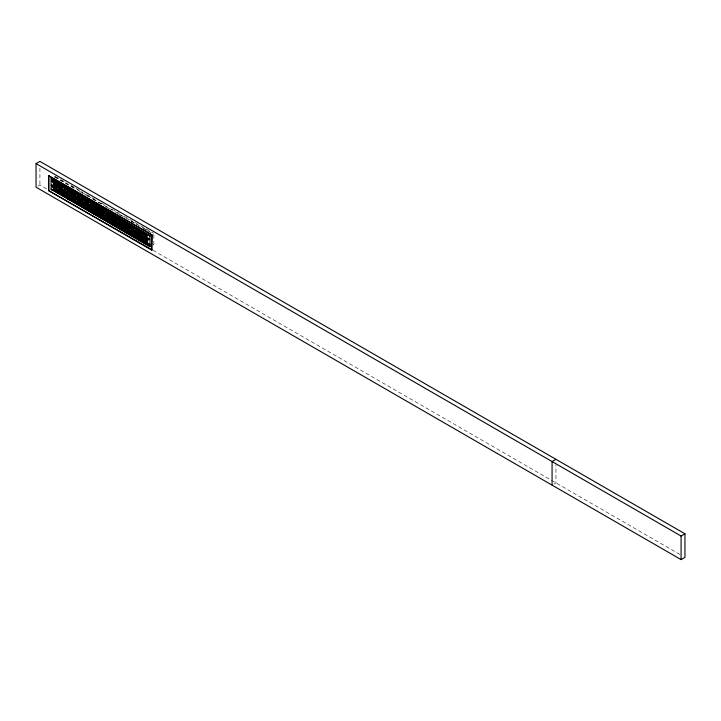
<?xml version="1.0" encoding="UTF-8"?>
<svg xmlns="http://www.w3.org/2000/svg" width="721" height="721" viewBox="0 0 721 721"><rect width="100%" height="100%" fill="white"/><g stroke="black" fill="none" stroke-linecap="round" stroke-linejoin="round"><path stroke-width="0.54" stroke-dasharray="3.6 2.7" d="M37.988 186.09L39.916 184.973L46.748 188.92M554.007 484.016L555.945 482.899L555.945 464.928M55.616 176.654L67.215 183.35M71.082 185.585L74.948 187.821M75.912 188.37L82.681 192.282M86.547 194.508L95.244 199.537M101.039 202.88L104.906 205.115M111.674 209.018L119.407 213.488M124.237 216.273L153.231 233.009M54.544 176.528L75.876 188.848M76.841 189.407L153.447 234.127M54.544 177.033L75.876 189.344M79.752 191.588L88.476 196.626M92.36 198.861L101.084 203.899M105.933 206.702L111.746 210.054M118.541 213.975L124.354 217.336M131.141 221.257L136.963 224.61M143.749 228.53L149.562 231.892M153.077 250.304L681.075 555.134M153.447 244.311L153.447 244.807M39.916 168.128L39.916 184.973M153.231 244.185A0.91 0.523 60 0 0 153.879 243.815L153.879 234.127A0.91 0.523 60 0 0 153.636 233.406M54.976 176.924A0.91 0.523 60 0 1 55.111 176.645"/><path stroke-width="1.08" d="M58.545 183.819C55.193 184.567 63.385 189.857 62.988 187.253C47.298 178.33 75.173 194.048 58.194 184.107M79.607 198.915C85.258 207.702 88.097 198.717 79.238 199.032C79.013 201.015 82.816 202.736 84.438 202.718C85.249 200.384 77.814 199.42 80.049 198.717M110.232 217.372C102.517 215.273 105.239 209.991 110.746 216.895C110.151 218.418 109.943 217.192 110.232 216.129M110.232 222.338C102.517 220.238 105.239 214.957 110.746 221.861C110.133 223.438 109.943 222.05 110.232 221.095M135.602 231.279L131.249 228.602L136.107 231.08L136.44 232.279L130.807 228.881L131.222 229.981L135.791 232.586L136.026 231.026M135.602 236.245L131.249 233.568L136.107 236.046L136.44 237.245L130.807 233.847L131.222 234.947L135.791 237.551L136.026 235.992M53.796 184.062L54.282 185.072L59.086 187.55L58.743 186.424L54.282 183.837L53.372 184.27L53.814 185.297L58.689 187.739L58.347 186.703L53.805 184.017L54.246 183.819M53.805 188.983L54.282 190.038L59.086 192.516L58.743 191.389L54.282 188.803L53.372 189.235L53.814 190.263L58.689 192.705L58.347 191.669L53.859 189.046L54.246 188.785M63.024 187.622L62.538 187.848M114.531 217.372L114.098 217.625L114.567 216.156L114.828 217.445L109.763 215.11L109.304 213.993L114.098 216.381M129.05 229.99L129.149 231.279L128.852 229.963L133.565 232.604L133.989 233.469L133.493 233.775L134.34 233.478L133.962 232.324L129.05 229.99L129.582 229.783M77.453 195.193C83.185 204.07 85.718 195.13 77.39 195.211C75.669 195.95 81.131 199.483 81.888 199.023C84.438 197.869 75.678 195.463 77.976 195.031M77.976 199.996L77.507 201.456L82.284 203.962L81.96 202.808L77.507 200.222L77.976 199.996C78.814 199.338 85.051 203.637 81.852 203.962M140.424 232.351L139.982 231.324L135.539 228.638L140.37 231.053L140.856 232.063L140.054 232.577L135.521 229.981L135.142 228.827L140.334 232.27L139.937 232.541M36.05 163.622L39.916 161.387L684.95 533.792L684.95 557.378L681.084 559.613L36.05 187.208L36.05 163.622L681.084 536.027L684.95 533.792M48.523 175.663L152.158 235.001L151.725 250.142L48.523 190.56L48.523 175.663L152.158 235.001M51.75 180.376L52.173 180.133C60.438 181.755 56.058 187.911 52.173 181.377C65.575 188.334 48.622 179.385 52.173 180.133M51.75 185.342L56.121 187.884L56.544 188.974L51.705 186.559L51.236 185.468L52.173 185.099L56.553 187.631L56.932 188.785L52.101 186.288L51.642 185.342L52.173 185.099M53.039 187.83L54.967 186.712A0.91 0.523 60 0 0 55.616 187.83M48.523 190.56L152.158 249.899M58.194 189.073L58.626 188.821C66.188 190.335 63.583 196.355 58.158 190.29C55.607 187.118 64.809 191.02 62.493 192.795M60.348 187.83L65.115 190.083L65.539 191.272L60.267 187.793L60.699 188.767L65.196 191.353L60.267 189.019L59.834 187.956L60.78 187.577M62.538 186.613L62.961 186.36M58.194 190.308L58.473 189.947L75.876 200.023C78.129 198.762 70.063 194.093 70.685 197.293C71.658 198.509 76.084 202.123 75.831 199.51C74.587 197.951 70.352 195.148 71.1 197.761M64.647 187.83L69.414 190.083L69.838 191.272L64.566 187.793L64.998 188.767L69.531 191.371L64.566 189.019L64.142 187.956L65.079 187.577M60.348 192.795L60.78 192.543C74.885 202.186 57.68 190.551 60.618 193.67C74.065 200.258 55.562 193.805 60.78 192.543M64.647 192.795L65.079 192.543C72.911 194.102 69.721 200.213 64.493 193.922C62.484 190.497 71.334 195.238 68.946 196.518M66.801 191.552L67.224 191.308C67.648 190.957 73.524 194.246 71.64 195.085C70.91 196.139 65.926 193.706 66.386 191.534C80.382 197.662 63.908 193.138 67.224 191.308M64.647 194.039L64.557 192.705L65.079 192.543M66.801 192.795L67.224 192.543M71.1 191.552L71.523 191.308C71.947 191.002 77.823 194.228 75.939 195.085C75.056 196.175 70.054 193.57 70.739 191.507C84.663 197.77 68.171 193.021 71.523 191.308M71.1 192.795L71.523 192.543M66.801 196.518L67.224 196.265C67.873 195.905 73.425 199.257 71.685 200.059C70.676 201.114 65.863 198.473 66.386 196.5C80.373 202.601 63.98 198.194 67.224 196.265M66.801 197.761L67.224 197.509M71.1 195.274L71.568 195.049M71.1 196.518L71.523 196.265M73.245 195.274L78.012 197.536L78.436 198.717L73.127 195.22L73.596 196.22L78.093 198.807L73.172 196.463L72.74 195.4L73.677 195.031M73.245 196.518L73.677 196.265M75.399 195.274L75.867 195.049M71.1 200.24L71.568 200.014M73.245 200.24L78.012 202.502L78.436 203.683L73.127 200.186L73.596 201.186L78.093 203.773L73.172 201.429L72.74 200.366L73.677 199.996M75.399 199.005L75.867 198.78M73.245 201.483L73.677 201.231M75.399 200.24L75.867 200.014M83.996 198.996L88.764 201.258L89.233 202.349L83.996 200.24L83.699 198.933L88.377 201.538L88.791 202.628L83.996 200.24M80.13 203.719L79.589 203.962L84.618 206.35L84.943 207.278L84.186 207.756L84.429 206.197M80.13 204.962C79.391 202.79 78.58 205.269 80.13 204.962L84.429 207.441M83.996 203.962L84.429 203.719C85.411 203.052 91.486 207.45 88.295 207.693L83.915 205.152L83.537 203.998L88.377 206.503L88.836 207.36L88.377 207.729M86.15 202.727L90.918 204.98L91.36 206.143L86.069 202.682L86.502 203.664L90.99 206.251L86.069 203.917L85.637 202.853L86.574 202.475M83.996 205.206L83.906 203.881L84.429 203.719M88.295 202.727L88.764 202.493M90.449 202.727L90.873 202.475C91.702 202.051 97.182 205.53 95.244 206.359C94.145 206.918 89.422 204.629 90.062 202.691C103.923 208.847 87.71 204.404 90.873 202.475M86.15 207.693L86.574 207.441C97.083 213.001 87.71 210.902 86.574 207.441M86.15 208.928L90.945 211.325L86.105 208.91L85.736 207.675L86.574 208.684M90.449 207.693L90.873 207.441C98.804 209.414 95.505 214.939 90.089 208.567C88.899 205.629 96.956 210.099 94.784 211.433M92.594 206.449L93.027 206.197C93.775 205.972 99.444 209.135 97.335 210.162C96.335 210.253 91.531 208.243 92.189 206.431C106.014 212.533 89.891 208.162 93.027 206.197M90.449 208.928L90.359 207.603L90.873 207.441M96.893 206.449L97.326 206.197C98.065 205.864 103.68 209.234 101.697 210.081C100.598 210.685 96.091 208.216 96.416 206.512C110.628 212.217 94.118 208.549 97.326 206.197M92.594 211.415L93.027 211.163C93.568 210.775 99.354 214.119 97.407 215.011C96.434 215.822 91.711 213.263 92.162 211.424C105.987 217.282 89.972 213.335 93.027 211.163M96.893 211.415L97.326 211.163C105.158 212.713 101.976 218.878 96.704 212.506C94.757 209.252 103.572 213.776 101.201 215.137M99.047 210.171L99.48 209.928C99.858 209.351 105.87 213.019 103.86 213.686C103.319 214.813 98.426 212.271 98.552 210.262C112.728 215.894 96.199 212.19 99.48 209.928M96.893 212.659L96.812 211.325L97.326 211.163M107.645 213.894C106.645 214.534 100.607 210.181 103.779 209.928L108.267 212.56L108.601 213.488L107.844 213.966L108.078 212.407M103.346 211.415L108.078 213.65M99.047 215.137L99.48 214.894C99.858 214.317 105.87 217.985 103.86 218.652C103.319 219.779 98.344 217.219 98.57 215.2C112.638 220.887 96.29 217.129 99.48 214.894M107.645 218.86C106.636 219.563 100.607 215.119 103.779 214.894L108.267 217.526L108.601 218.454L107.844 218.932L108.078 217.372M109.799 217.625C108.952 218.238 102.715 213.984 105.924 213.65M103.346 216.381L103.256 215.056L103.779 214.894M109.799 213.894L114.531 216.129M109.799 222.591C109.015 223.122 102.688 219.004 105.924 218.616M114.098 222.582C116.333 223.05 106.239 219.436 110.232 218.616L114.648 221.176L114.828 222.41L114.531 221.095M111.944 217.625L112.377 217.372C120.407 221.158 117.307 222.636 111.791 217.562C109.664 219.004 118.397 221.662 116.252 221.347M109.799 220.103L109.709 218.778L110.232 218.616M111.944 218.86L116.676 221.095M116.252 217.625L116.676 217.372C117.217 216.985 123.012 220.329 121.056 221.221C120.119 221.978 115.342 219.517 115.811 217.625C129.654 223.51 113.558 219.445 116.676 217.372M116.252 218.86L116.676 218.616M111.944 222.591L112.377 222.338C120.488 226.178 117.181 227.53 111.683 222.51C109.962 224.204 118.352 226.583 116.252 226.313M111.944 223.825L116.676 226.061M116.252 222.582L116.676 222.338C124.427 224.105 121.489 229.828 116.054 223.672C114.369 220.698 121.29 224.168 121.02 226.079L77.814 201.141M118.397 221.347L118.83 221.095C119.497 220.851 125.202 224.015 123.174 225.006C122.119 225.249 117.271 223.159 118.01 221.311C131.898 227.457 115.549 222.915 118.83 221.095M116.252 223.825L116.162 222.501L116.676 222.338M118.397 222.582L118.83 222.338M120.587 221.365L121.02 221.122M122.696 221.347L123.129 221.095C133.646 226.736 124.228 224.447 123.129 221.095M122.696 222.582L127.455 225.033L122.624 222.537L122.282 221.329L123.129 222.338M118.397 226.313L118.83 226.061C119.47 225.7 125.03 229.053 123.282 229.846C122.056 230.846 117.523 228.269 117.983 226.295C131.952 232.333 115.594 227.998 118.83 226.061M118.397 227.548L118.83 227.304M120.587 226.331L121.02 226.079M122.741 225.087L123.165 224.844M122.696 226.313L123.129 226.061C139.405 236.704 111.016 219.896 126.995 230.035M124.85 225.069L125.283 224.817C125.95 224.249 131.537 227.953 129.699 228.593C128.698 229.629 123.904 226.953 124.436 225.051C138.333 231.117 122.047 226.718 125.283 224.817M122.696 227.548L122.606 226.223L123.129 226.061M124.85 226.313L125.283 226.061M133.448 228.791C132.538 229.368 126.364 225.114 129.582 224.817L134.07 227.457L134.385 228.422L133.637 228.863L133.881 227.304M122.741 230.053L123.165 229.81M129.149 226.313L133.881 228.548M124.85 230.035L125.283 229.783C125.688 229.26 131.655 232.865 129.654 233.55C129.104 234.658 124.111 232.027 124.373 230.098C138.27 235.641 122.146 232.063 125.283 229.783M124.85 231.279L125.283 231.026M131.303 228.791L131.727 228.548M131.303 233.757L131.727 233.514M135.602 233.757L136.026 233.514C145.741 238.912 138.747 237.038 135.575 234.19C136.233 236.137 134.061 233.207 136.026 233.514M137.747 232.513L138.18 232.27C148.814 238.056 139.27 235.479 138.18 232.27M137.747 233.757L142.506 236.209L137.711 233.73L137.332 232.504L138.18 233.514M142.046 232.513L146.823 234.776L147.237 235.956L141.758 232.45L141.974 233.703L146.841 236.146L142.325 233.397L141.947 232.468L142.479 232.27M137.747 237.479L138.18 237.236C138.937 236.659 145.291 240.823 142.046 241.211L137.63 238.642L137.287 237.515L142.127 240.021L142.632 241.021L142.091 241.229M137.747 238.723L142.479 240.958M139.937 237.506L140.451 237.29L135.602 235.001M142.046 237.479L142.479 237.236C153.131 243.085 143.497 240.336 142.479 237.236M144.2 236.245L144.633 235.992C155.15 241.67 145.75 239.237 144.633 235.992M142.046 238.723C142.83 238.534 141.379 236.434 141.568 238.11C142.244 240.084 148.12 241.346 146.354 241.211M144.2 237.479L148.977 239.904L144.119 237.434L143.785 236.227L144.633 237.236M146.354 236.245L146.823 236.01M144.2 241.211L144.633 240.958C158.332 250.367 141.821 239.12 144.434 242.049C158.269 248.79 139.288 242.148 144.633 240.958M144.2 242.445L144.633 242.202M555.945 459.313L552.07 461.548L552.07 485.134M58.626 188.821L58.095 189.028L58.437 189.911M84.429 198.753L83.888 199.041L84.348 199.942M77.471 200.204L77.012 200.573L77.471 201.429M110.232 213.65L109.691 213.894L110.151 214.84M103.779 209.928L103.238 210.262L103.779 211.163M129.582 224.817L129.041 225.15L129.582 226.061M129.113 225.051L133.448 227.548M112.377 217.372L111.845 217.706L112.377 218.616M112.377 222.338L111.845 222.672L112.377 223.582M105.455 218.842L109.799 221.347M138.18 237.236L137.639 237.57L138.18 238.48M103.346 210.171L107.645 212.659M109.799 215.137L114.098 217.625M105.5 213.894L109.799 216.381M103.346 215.137L107.645 217.625M109.799 218.86L114.098 221.347M56.481 188.325L54.544 187.208L54.544 187.703M58.419 189.443L75.912 199.546M77.814 200.645L147.625 240.949M122.417 226.89L147.625 241.445M129.149 231.279L133.448 233.757M79.698 203.962L83.996 206.449M79.698 205.206L83.996 207.693M52.137 181.35L51.389 180.331L51.669 181.566M681.084 536.027L681.084 559.613M151.725 235.244L151.725 250.142M54.967 181.331L54.967 185.639M48.947 175.419L48.947 190.308M51.75 190.065A0.91 0.523 60 0 1 51.101 188.947L51.101 179.259A0.91 0.523 60 0 1 51.75 178.889M149.364 246.42A0.91 0.523 60 0 0 150.004 246.05L150.004 236.362A0.91 0.523 60 0 0 149.364 235.244M150.004 235.623L51.101 178.52L150.004 236.118L150.004 235.623M150.004 246.294L51.101 189.19L150.004 246.789L150.004 246.294"/></g></svg>
